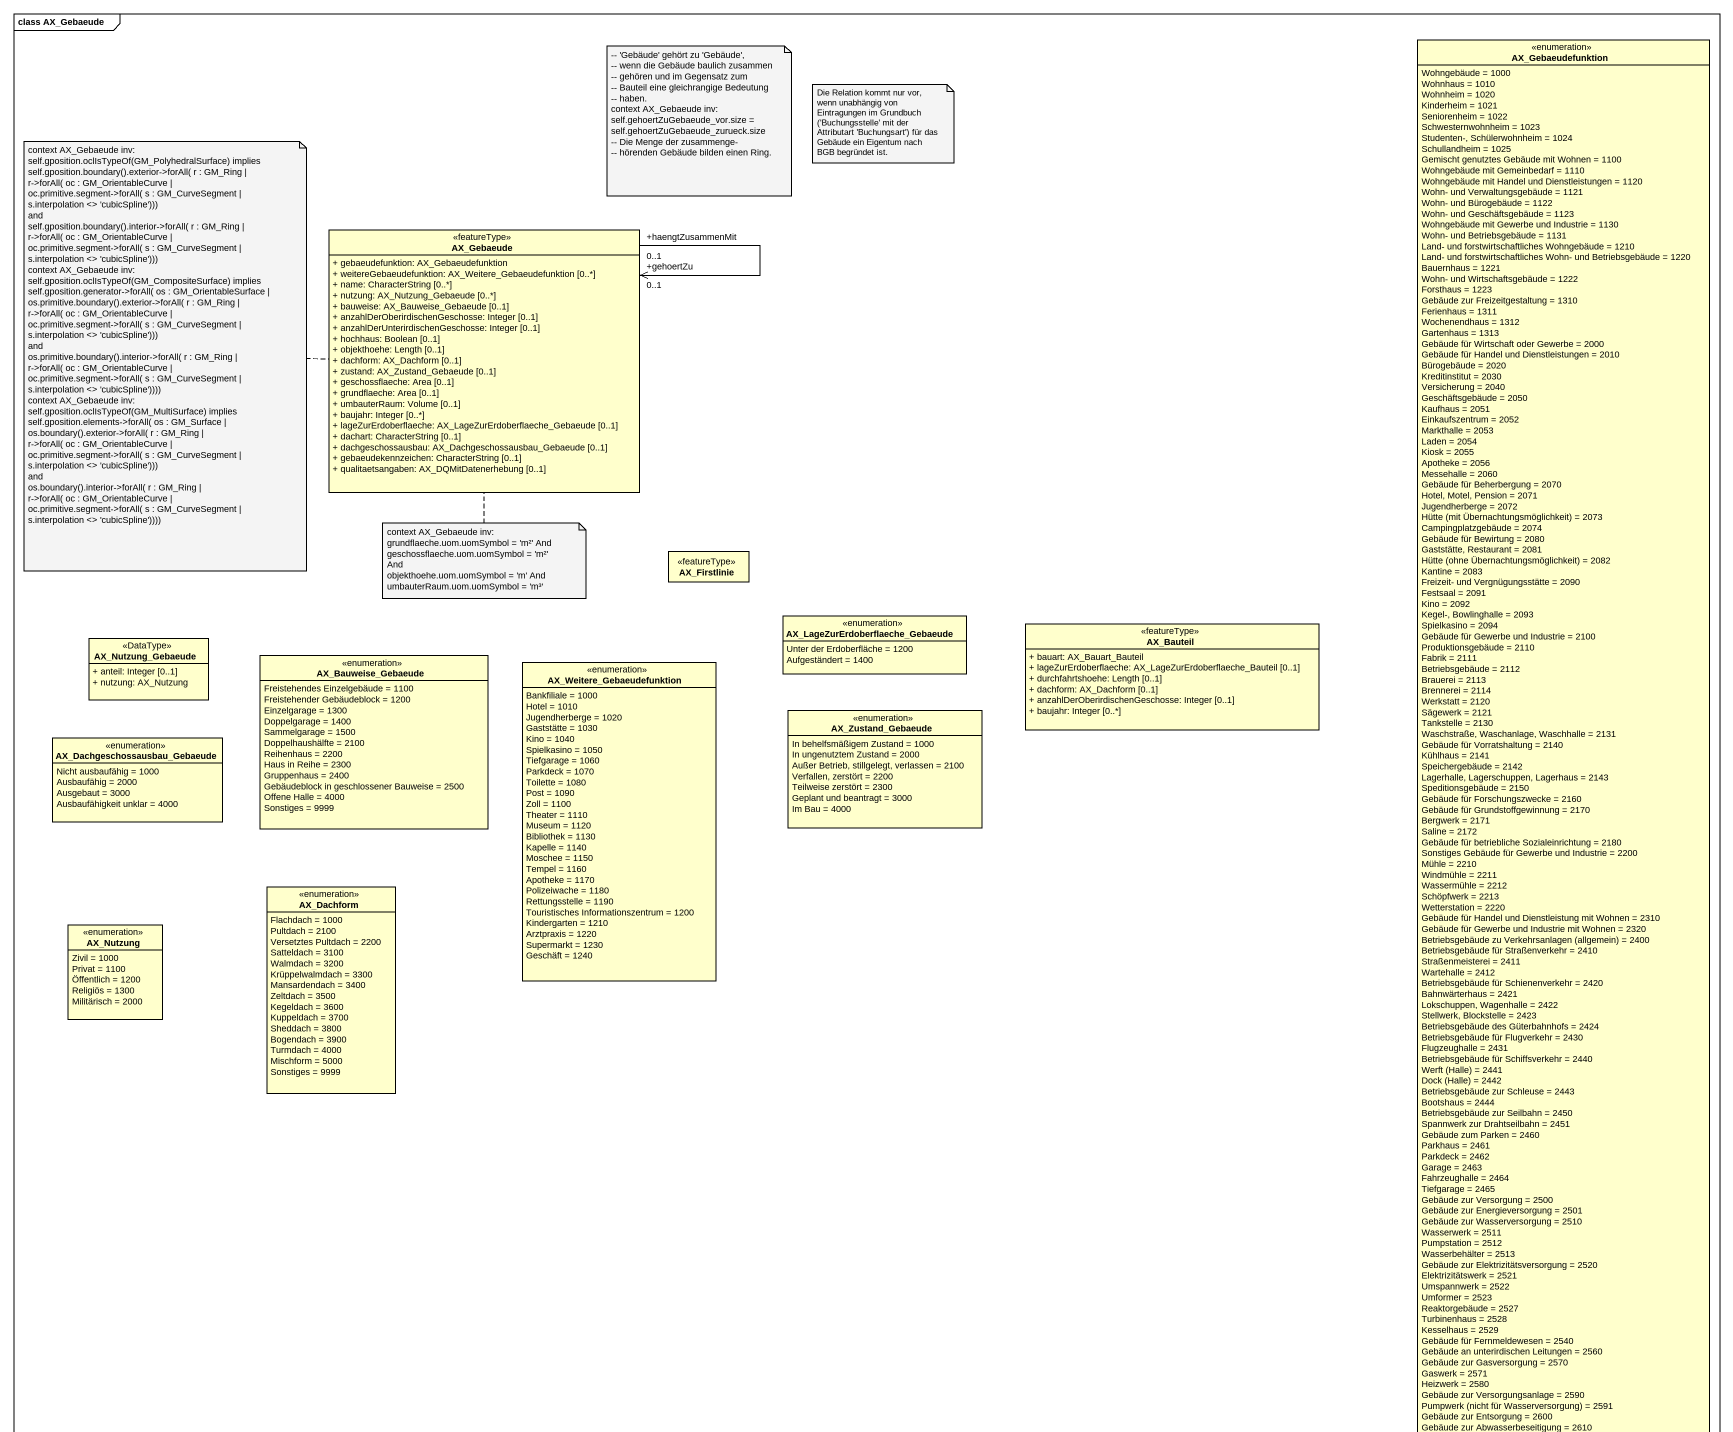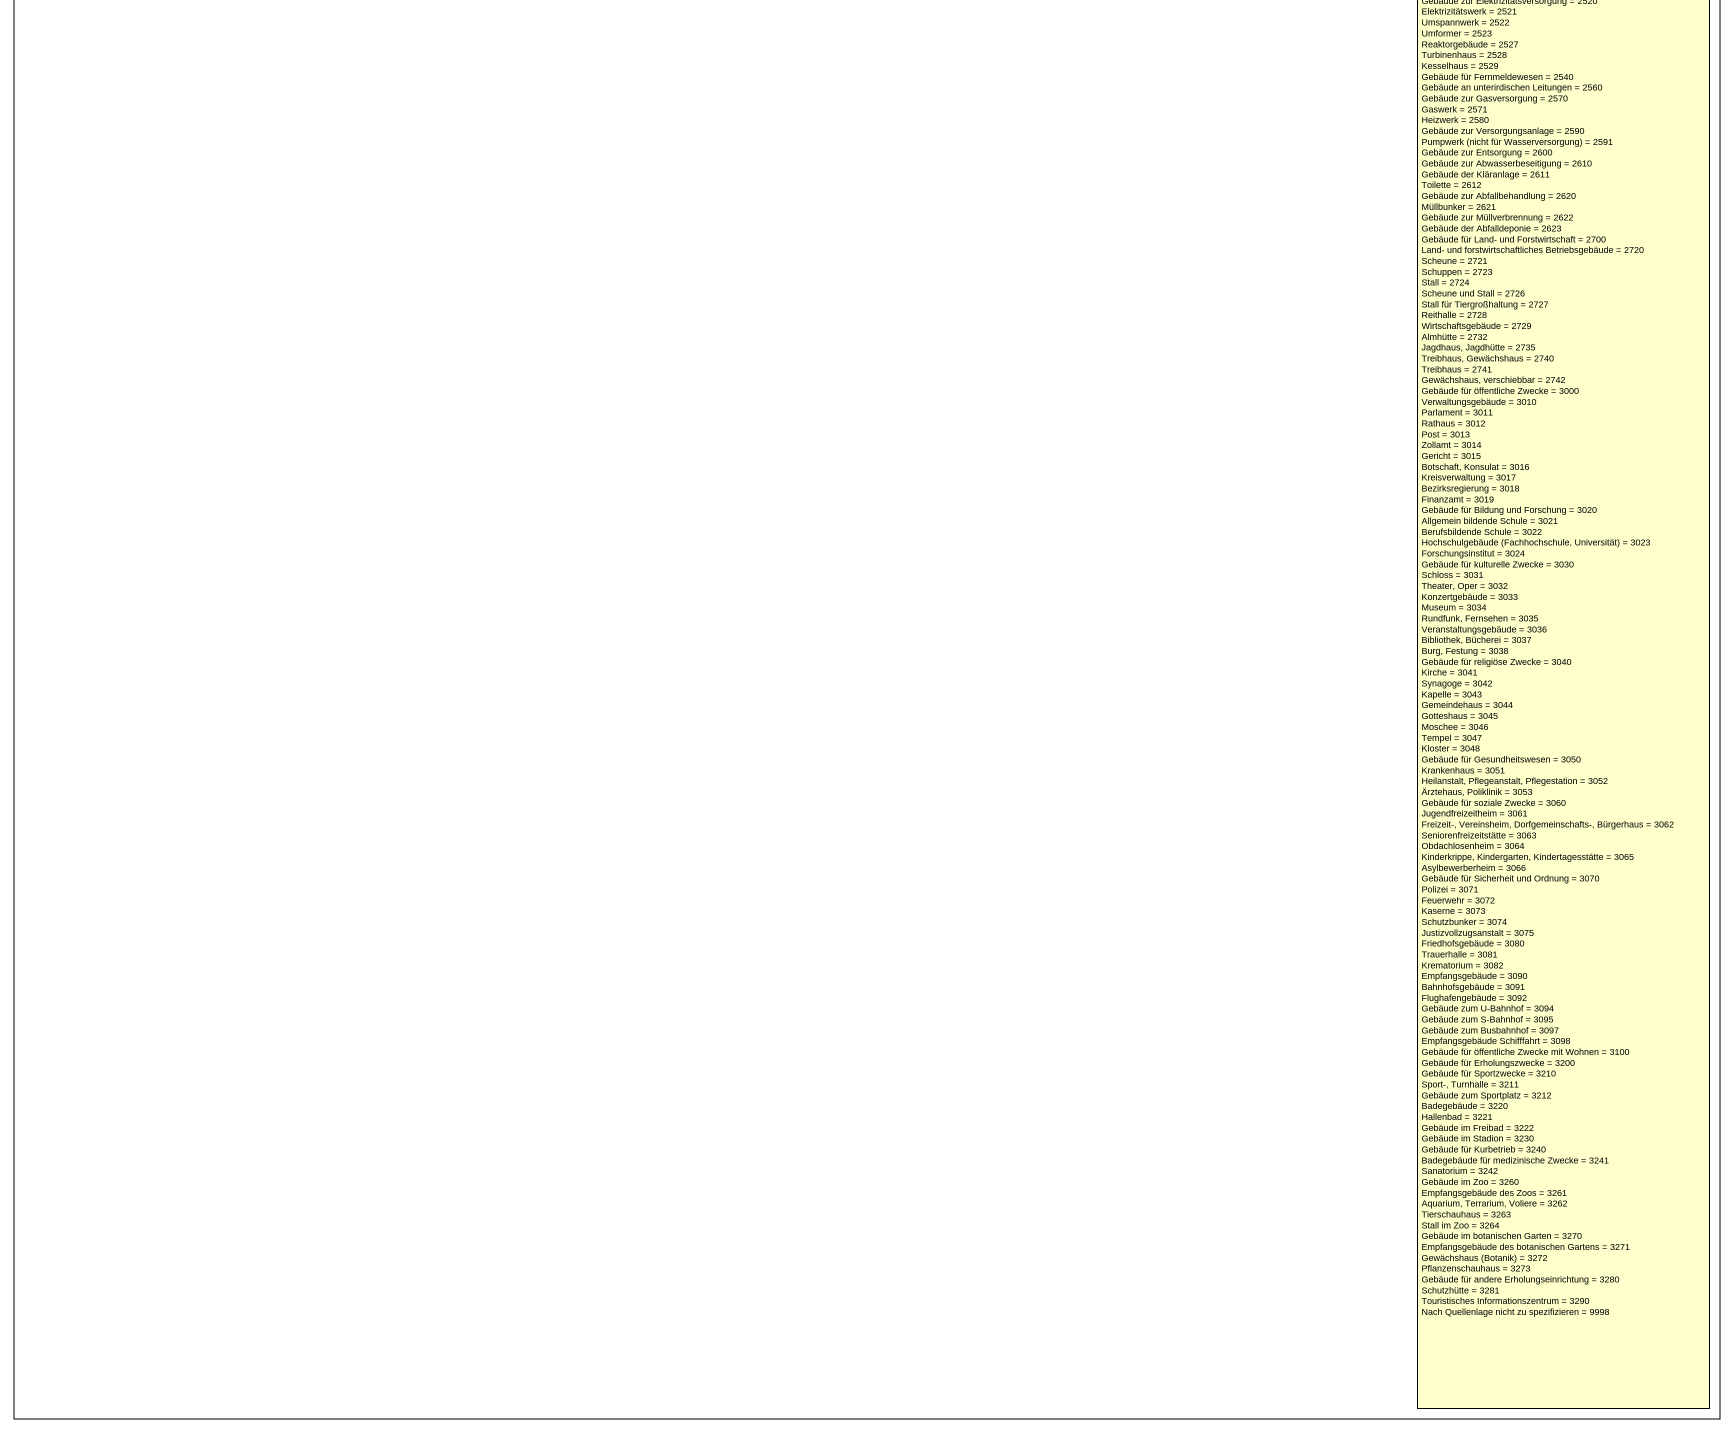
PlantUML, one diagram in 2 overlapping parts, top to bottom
@startuml
mainframe class AX_Gebaeude
hide circle
hide empty members
skinparam classAttributeIconSize 0
enum AX_Gebaeudefunktion {
  Wohngebäude = 1000
  Wohnhaus = 1010
  Wohnheim = 1020
  Kinderheim = 1021
  Seniorenheim = 1022
  Schwesternwohnheim = 1023
  Studenten-, Schülerwohnheim = 1024
  Schullandheim = 1025
  Gemischt genutztes Gebäude mit Wohnen = 1100
  Wohngebäude mit Gemeinbedarf = 1110
  Wohngebäude mit Handel und Dienstleistungen = 1120
  Wohn- und Verwaltungsgebäude = 1121
  Wohn- und Bürogebäude = 1122
  Wohn- und Geschäftsgebäude = 1123
  Wohngebäude mit Gewerbe und Industrie = 1130
  Wohn- und Betriebsgebäude = 1131
  Land- und forstwirtschaftliches Wohngebäude = 1210
  Land- und forstwirtschaftliches Wohn- und Betriebsgebäude = 1220
  Bauernhaus = 1221
  Wohn- und Wirtschaftsgebäude = 1222
  Forsthaus = 1223
  Gebäude zur Freizeitgestaltung = 1310
  Ferienhaus = 1311
  Wochenendhaus = 1312
  Gartenhaus = 1313
  Gebäude für Wirtschaft oder Gewerbe = 2000
  Gebäude für Handel und Dienstleistungen = 2010
  Bürogebäude = 2020
  Kreditinstitut = 2030
  Versicherung = 2040
  Geschäftsgebäude = 2050
  Kaufhaus = 2051
  Einkaufszentrum = 2052
  Markthalle = 2053
  Laden = 2054
  Kiosk = 2055
  Apotheke = 2056
  Messehalle = 2060
  Gebäude für Beherbergung = 2070
  Hotel, Motel, Pension = 2071
  Jugendherberge = 2072
  {field} Hütte (mit Übernachtungsmöglichkeit) = 2073
  Campingplatzgebäude = 2074
  Gebäude für Bewirtung = 2080
  Gaststätte, Restaurant = 2081
  {field} Hütte (ohne Übernachtungsmöglichkeit) = 2082
  Kantine = 2083
  Freizeit- und Vergnügungsstätte = 2090
  Festsaal = 2091
  Kino = 2092
  Kegel-, Bowlinghalle = 2093
  Spielkasino = 2094
  Gebäude für Gewerbe und Industrie = 2100
  Produktionsgebäude = 2110
  Fabrik = 2111
  Betriebsgebäude = 2112
  Brauerei = 2113
  Brennerei = 2114
  Werkstatt = 2120
  Sägewerk = 2121
  Tankstelle = 2130
  Waschstraße, Waschanlage, Waschhalle = 2131
  Gebäude für Vorratshaltung = 2140
  Kühlhaus = 2141
  Speichergebäude = 2142
  Lagerhalle, Lagerschuppen, Lagerhaus = 2143
  Speditionsgebäude = 2150
  Gebäude für Forschungszwecke = 2160
  Gebäude für Grundstoffgewinnung = 2170
  Bergwerk = 2171
  Saline = 2172
  Gebäude für betriebliche Sozialeinrichtung = 2180
  Sonstiges Gebäude für Gewerbe und Industrie = 2200
  Mühle = 2210
  Windmühle = 2211
  Wassermühle = 2212
  Schöpfwerk = 2213
  Wetterstation = 2220
  Gebäude für Handel und Dienstleistung mit Wohnen = 2310
  Gebäude für Gewerbe und Industrie mit Wohnen = 2320
  {field} Betriebsgebäude zu Verkehrsanlagen (allgemein) = 2400
  Betriebsgebäude für Straßenverkehr = 2410
  Straßenmeisterei = 2411
  Wartehalle = 2412
  Betriebsgebäude für Schienenverkehr = 2420
  Bahnwärterhaus = 2421
  Lokschuppen, Wagenhalle = 2422
  Stellwerk, Blockstelle = 2423
  Betriebsgebäude des Güterbahnhofs = 2424
  Betriebsgebäude für Flugverkehr = 2430
  Flugzeughalle = 2431
  Betriebsgebäude für Schiffsverkehr = 2440
  {field} Werft (Halle) = 2441
  {field} Dock (Halle) = 2442
  Betriebsgebäude zur Schleuse = 2443
  Bootshaus = 2444
  Betriebsgebäude zur Seilbahn = 2450
  Spannwerk zur Drahtseilbahn = 2451
  Gebäude zum Parken = 2460
  Parkhaus = 2461
  Parkdeck = 2462
  Garage = 2463
  Fahrzeughalle = 2464
  Tiefgarage = 2465
  Gebäude zur Versorgung = 2500
  Gebäude zur Energieversorgung = 2501
  Gebäude zur Wasserversorgung = 2510
  Wasserwerk = 2511
  Pumpstation = 2512
  Wasserbehälter = 2513
  Gebäude zur Elektrizitätsversorgung = 2520
  Elektrizitätswerk = 2521
  Umspannwerk = 2522
  Umformer = 2523
  Reaktorgebäude = 2527
  Turbinenhaus = 2528
  Kesselhaus = 2529
  Gebäude für Fernmeldewesen = 2540
  Gebäude an unterirdischen Leitungen = 2560
  Gebäude zur Gasversorgung = 2570
  Gaswerk = 2571
  Heizwerk = 2580
  Gebäude zur Versorgungsanlage = 2590
  {field} Pumpwerk (nicht für Wasserversorgung) = 2591
  Gebäude zur Entsorgung = 2600
  Gebäude zur Abwasserbeseitigung = 2610
  Gebäude der Kläranlage = 2611
  Toilette = 2612
  Gebäude zur Abfallbehandlung = 2620
  Müllbunker = 2621
  Gebäude zur Müllverbrennung = 2622
  Gebäude der Abfalldeponie = 2623
  Gebäude für Land- und Forstwirtschaft = 2700
  Land- und forstwirtschaftliches Betriebsgebäude = 2720
  Scheune = 2721
  Schuppen = 2723
  Stall = 2724
  Scheune und Stall = 2726
  Stall für Tiergroßhaltung = 2727
  Reithalle = 2728
  Wirtschaftsgebäude = 2729
  Almhütte = 2732
  Jagdhaus, Jagdhütte = 2735
  Treibhaus, Gewächshaus = 2740
  Treibhaus = 2741
  Gewächshaus, verschiebbar = 2742
  Gebäude für öffentliche Zwecke = 3000
  Verwaltungsgebäude = 3010
  Parlament = 3011
  Rathaus = 3012
  Post = 3013
  Zollamt = 3014
  Gericht = 3015
  Botschaft, Konsulat = 3016
  Kreisverwaltung = 3017
  Bezirksregierung = 3018
  Finanzamt = 3019
  Gebäude für Bildung und Forschung = 3020
  Allgemein bildende Schule = 3021
  Berufsbildende Schule = 3022
  {field} Hochschulgebäude (Fachhochschule, Universität) = 3023
  Forschungsinstitut = 3024
  Gebäude für kulturelle Zwecke = 3030
  Schloss = 3031
  Theater, Oper = 3032
  Konzertgebäude = 3033
  Museum = 3034
  Rundfunk, Fernsehen = 3035
  Veranstaltungsgebäude = 3036
  Bibliothek, Bücherei = 3037
  Burg, Festung = 3038
  Gebäude für religiöse Zwecke = 3040
  Kirche = 3041
  Synagoge = 3042
  Kapelle = 3043
  Gemeindehaus = 3044
  Gotteshaus = 3045
  Moschee = 3046
  Tempel = 3047
  Kloster = 3048
  Gebäude für Gesundheitswesen = 3050
  Krankenhaus = 3051
  Heilanstalt, Pflegeanstalt, Pflegestation = 3052
  Ärztehaus, Poliklinik = 3053
  Gebäude für soziale Zwecke = 3060
  Jugendfreizeitheim = 3061
  Freizeit-, Vereinsheim, Dorfgemeinschafts-, Bürgerhaus = 3062
  Seniorenfreizeitstätte = 3063
  Obdachlosenheim = 3064
  Kinderkrippe, Kindergarten, Kindertagesstätte = 3065
  Asylbewerberheim = 3066
  Gebäude für Sicherheit und Ordnung = 3070
  Polizei = 3071
  Feuerwehr = 3072
  Kaserne = 3073
  Schutzbunker = 3074
  Justizvollzugsanstalt = 3075
  Friedhofsgebäude = 3080
  Trauerhalle = 3081
  Krematorium = 3082
  Empfangsgebäude = 3090
  Bahnhofsgebäude = 3091
  Flughafengebäude = 3092
  Gebäude zum U-Bahnhof = 3094
  Gebäude zum S-Bahnhof = 3095
  Gebäude zum Busbahnhof = 3097
  Empfangsgebäude Schifffahrt = 3098
  Gebäude für öffentliche Zwecke mit Wohnen = 3100
  Gebäude für Erholungszwecke = 3200
  Gebäude für Sportzwecke = 3210
  Sport-, Turnhalle = 3211
  Gebäude zum Sportplatz = 3212
  Badegebäude = 3220
  Hallenbad = 3221
  Gebäude im Freibad = 3222
  Gebäude im Stadion = 3230
  Gebäude für Kurbetrieb = 3240
  Badegebäude für medizinische Zwecke = 3241
  Sanatorium = 3242
  Gebäude im Zoo = 3260
  Empfangsgebäude des Zoos = 3261
  Aquarium, Terrarium, Voliere = 3262
  Tierschauhaus = 3263
  Stall im Zoo = 3264
  Gebäude im botanischen Garten = 3270
  Empfangsgebäude des botanischen Gartens = 3271
  {field} Gewächshaus (Botanik) = 3272
  Pflanzenschauhaus = 3273
  Gebäude für andere Erholungseinrichtung = 3280
  Schutzhütte = 3281
  Touristisches Informationszentrum = 3290
  Nach Quellenlage nicht zu spezifizieren = 9998
}
class AX_Gebaeude <<featureType>> {
  + gebaeudefunktion: AX_Gebaeudefunktion
  + weitereGebaeudefunktion: AX_Weitere_Gebaeudefunktion [0..*]
  + name: CharacterString [0..*]
  + nutzung: AX_Nutzung_Gebaeude [0..*]
  + bauweise: AX_Bauweise_Gebaeude [0..1]
  + anzahlDerOberirdischenGeschosse: Integer [0..1]
  + anzahlDerUnterirdischenGeschosse: Integer [0..1]
  + hochhaus: Boolean [0..1]
  + objekthoehe: Length [0..1]
  + dachform: AX_Dachform [0..1]
  + zustand: AX_Zustand_Gebaeude [0..1]
  + geschossflaeche: Area [0..1]
  + grundflaeche: Area [0..1]
  + umbauterRaum: Volume [0..1]
  + baujahr: Integer [0..*]
  + lageZurErdoberflaeche: AX_LageZurErdoberflaeche_Gebaeude [0..1]
  + dachart: CharacterString [0..1]
  + dachgeschossausbau: AX_Dachgeschossausbau_Gebaeude [0..1]
  + gebaeudekennzeichen: CharacterString [0..1]
  + qualitaetsangaben: AX_DQMitDatenerhebung [0..1]
}
class AX_Firstlinie <<featureType>>
class AX_Nutzung_Gebaeude <<DataType>> {
  + anteil: Integer [0..1]
  + nutzung: AX_Nutzung
}
enum "AX_LageZurErdoberflaeche_Gebaeude" as AX_LageZurErdoberflaeche {
  Unter der Erdoberfläche = 1200
  Aufgeständert = 1400
}
class AX_Bauteil <<featureType>> {
  + bauart: AX_Bauart_Bauteil
  + lageZurErdoberflaeche: AX_LageZurErdoberflaeche_Bauteil [0..1]
  + durchfahrtshoehe: Length [0..1]
  + dachform: AX_Dachform [0..1]
  + anzahlDerOberirdischenGeschosse: Integer [0..1]
  + baujahr: Integer [0..*]
}
enum AX_Bauweise_Gebaeude {
  Freistehendes Einzelgebäude = 1100
  Freistehender Gebäudeblock = 1200
  Einzelgarage = 1300
  Doppelgarage = 1400
  Sammelgarage = 1500
  Doppelhaushälfte = 2100
  Reihenhaus = 2200
  Haus in Reihe = 2300
  Gruppenhaus = 2400
  Gebäudeblock in geschlossener Bauweise = 2500
  Offene Halle = 4000
  Sonstiges = 9999
}
enum AX_Weitere_Gebaeudefunktion {
  Bankfiliale = 1000
  Hotel = 1010
  Jugendherberge = 1020
  Gaststätte = 1030
  Kino = 1040
  Spielkasino = 1050
  Tiefgarage = 1060
  Parkdeck = 1070
  Toilette = 1080
  Post = 1090
  Zoll = 1100
  Theater = 1110
  Museum = 1120
  Bibliothek = 1130
  Kapelle = 1140
  Moschee = 1150
  Tempel = 1160
  Apotheke = 1170
  Polizeiwache = 1180
  Rettungsstelle = 1190
  Touristisches Informationszentrum = 1200
  Kindergarten = 1210
  Arztpraxis = 1220
  Supermarkt = 1230
  Geschäft = 1240
}
enum AX_Zustand_Gebaeude {
  In behelfsmäßigem Zustand = 1000
  In ungenutztem Zustand = 2000
  Außer Betrieb, stillgelegt, verlassen = 2100
  Verfallen, zerstört = 2200
  Teilweise zerstört = 2300
  Geplant und beantragt = 3000
  Im Bau = 4000
}
enum "AX_Dachgeschossausbau_Gebaeude" as AX_Dachgeschossausbau {
  Nicht ausbaufähig = 1000
  Ausbaufähig = 2000
  Ausgebaut = 3000
  Ausbaufähigkeit unklar = 4000
}
enum AX_Dachform {
  Flachdach = 1000
  Pultdach = 2100
  Versetztes Pultdach = 2200
  Satteldach = 3100
  Walmdach = 3200
  Krüppelwalmdach = 3300
  Mansardendach = 3400
  Zeltdach = 3500
  Kegeldach = 3600
  Kuppeldach = 3700
  Sheddach = 3800
  Bogendach = 3900
  Turmdach = 4000
  Mischform = 5000
  Sonstiges = 9999
}
enum AX_Nutzung {
  Zivil = 1000
  Privat = 1100
  Öffentlich = 1200
  Religiös = 1300
  Militärisch = 2000
}
AX_Gebaeude "+gehoertZu\n0..1" <-- "+haengtZusammenMit\n0..1" AX_Gebaeude
note as N1
  ~-- 'Gebäude' gehört zu 'Gebäude',
  ~-- wenn die Gebäude baulich zusammen
  ~-- gehören und im Gegensatz zum
  ~-- Bauteil eine gleichrangige Bedeutung
  ~-- haben.
  context AX_Gebaeude inv:
  self.gehoertZuGebaeude_vor.size =
  self.gehoertZuGebaeude_zurueck.size
  ~-- Die Menge der zusammenge-
  ~-- hörenden Gebäude bilden einen Ring.
end note
note as N2
  Die Relation kommt nur vor, wenn unabhängig von Eintragungen im Grundbuch ('Buchungsstelle' mit der Attributart 'Buchungsart') für das Gebäude ein Eigentum nach BGB begründet ist.
end note
note left of AX_Gebaeude
  context AX_Gebaeude inv:
  self.gposition.oclIsTypeOf(GM_PolyhedralSurface) implies
  self.gposition.boundary().exterior->forAll( r : GM_Ring |
  r->forAll( oc : GM_OrientableCurve |
  oc.primitive.segment->forAll( s : GM_CurveSegment |
  s.interpolation <> 'cubicSpline')))
  and
  self.gposition.boundary().interior->forAll( r : GM_Ring |
  r->forAll( oc : GM_OrientableCurve |
  oc.primitive.segment->forAll( s : GM_CurveSegment |
  s.interpolation <> 'cubicSpline')))
  context AX_Gebaeude inv:
  self.gposition.oclIsTypeOf(GM_CompositeSurface) implies
  self.gposition.generator->forAll( os : GM_OrientableSurface |
  os.primitive.boundary().exterior->forAll( r : GM_Ring |
  r->forAll( oc : GM_OrientableCurve |
  oc.primitive.segment->forAll( s : GM_CurveSegment |
  s.interpolation <> 'cubicSpline')))
  and
  os.primitive.boundary().interior->forAll( r : GM_Ring |
  r->forAll( oc : GM_OrientableCurve |
  oc.primitive.segment->forAll( s : GM_CurveSegment |
  s.interpolation <> 'cubicSpline'))))
  context AX_Gebaeude inv:
  self.gposition.oclIsTypeOf(GM_MultiSurface) implies
  self.gposition.elements->forAll( os : GM_Surface |
  os.boundary().exterior->forAll( r : GM_Ring |
  r->forAll( oc : GM_OrientableCurve |
  oc.primitive.segment->forAll( s : GM_CurveSegment |
  s.interpolation <> 'cubicSpline')))
  and
  os.boundary().interior->forAll( r : GM_Ring |
  r->forAll( oc : GM_OrientableCurve |
  oc.primitive.segment->forAll( s : GM_CurveSegment |
  s.interpolation <> 'cubicSpline'))))
end note
note bottom of AX_Gebaeude
  context AX_Gebaeude inv:
  grundflaeche.uom.uomSymbol = 'm²' And
  geschossflaeche.uom.uomSymbol = 'm²' And
  objekthoehe.uom.uomSymbol = 'm' And
  umbauterRaum.uom.uomSymbol = 'm³'
end note
@enduml
